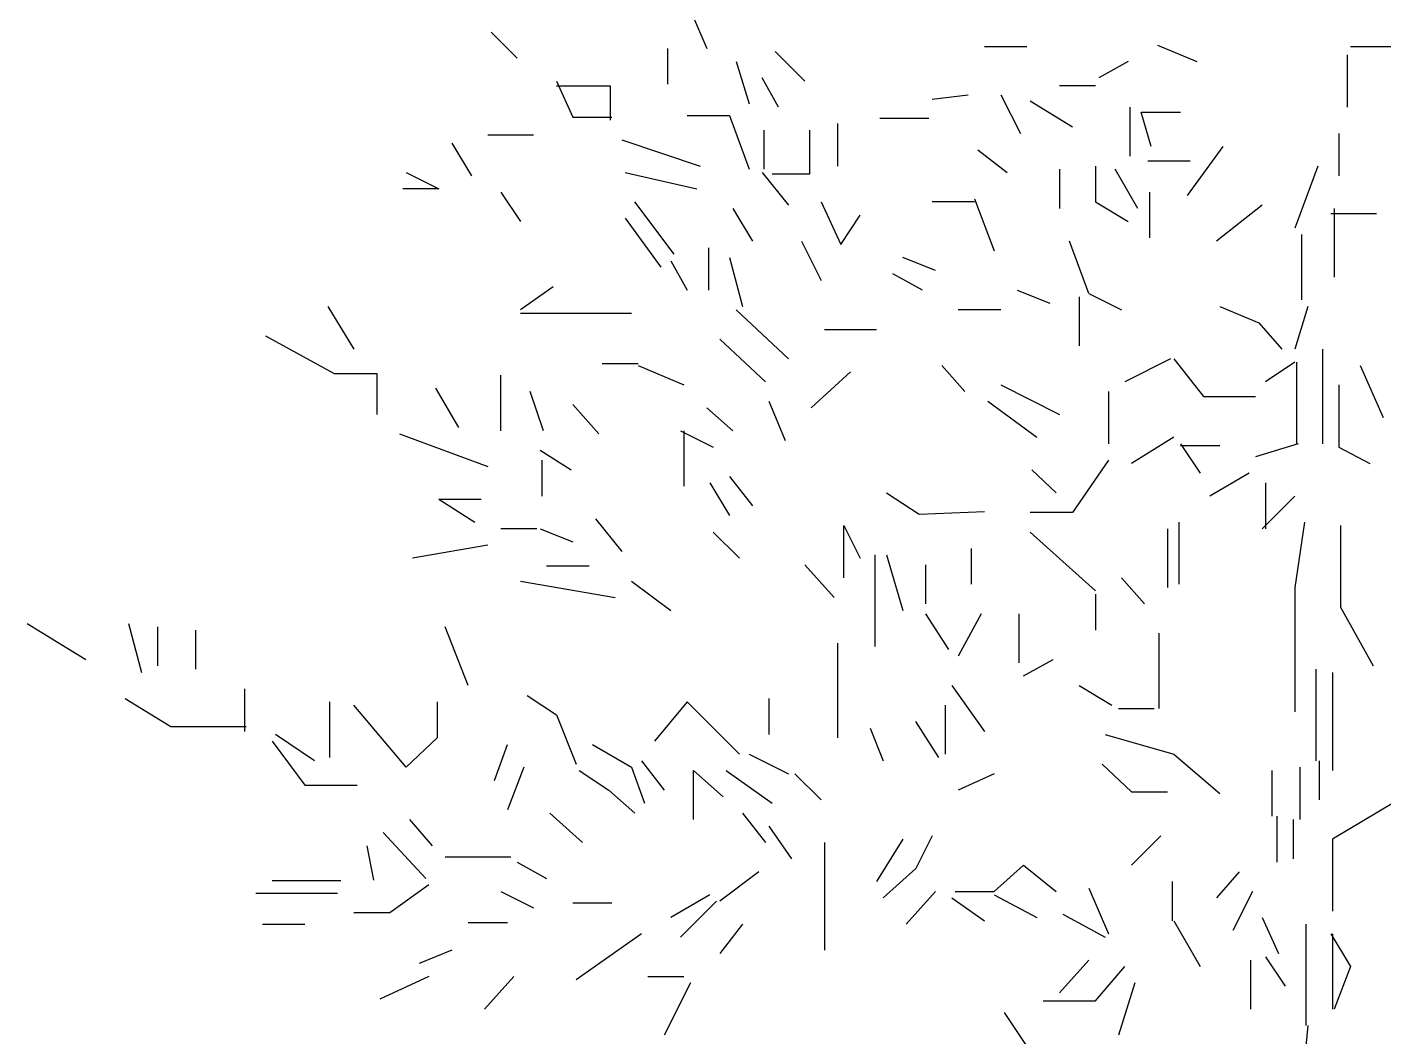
# Model space of a CAD drawing. Header units: millimetres. Extents: x 79741 to 173011, y 86123 to 135501.
# Drawn here: x 130259 to 132252, y 99213 to 100696 of the extents above; entities that cross this region are included whole.
import ezdxf

# ---------------------------------------------------------------- set-up
doc = ezdxf.new("R2010")
doc.units = ezdxf.units.MM

# ---------------------------------------------------------------- blocks, each defined once
blk = doc.blocks.new('A$C3941283F')
at = {"linetype": 'Continuous'}
for p, q in [((1920, 6390), (1936, 6352)), ((1920, 6390), (1936, 6352)), ((1672, 6372), (1704, 6340)), ((1888, 6352), (1888, 6308)), ((1888, 6352), (1888, 6308)), ((1888, 6352), (1888, 6308)), ((1888, 6352), (1888, 6308)), ((1888, 6352), (1888, 6308)), ((1888, 6352), (1888, 6308)), ((1888, 6352), (1888, 6308)), ((1888, 6352), (1888, 6308)), ((1888, 6352), (1888, 6308)), ((1888, 6352), (1888, 6308)), ((1888, 6352), (1888, 6308)), ((1888, 6352), (1888, 6308)), ((1888, 6352), (1888, 6308)), ((1888, 6352), (1888, 6308)), ((1888, 6352), (1888, 6308)), ((2020, 6348), (2056, 6312)), ((2020, 6348), (2056, 6312)), ((2020, 6348), (2056, 6312)), ((2020, 6348), (2056, 6312)), ((2020, 6348), (2056, 6312)), ((2020, 6348), (2056, 6312)), ((2020, 6348), (2056, 6312)), ((2020, 6348), (2056, 6312)), ((2020, 6348), (2056, 6312)), ((2328, 6354), (2276, 6354)), ((2328, 6354), (2276, 6354)), ((2328, 6354), (2276, 6354)), ((2328, 6354), (2276, 6354)), ((2328, 6354), (2276, 6354)), ((2328, 6354), (2276, 6354)), ((2328, 6354), (2276, 6354)), ((2488, 6356), (2536, 6336)), ((2488, 6356), (2536, 6336)), ((2488, 6356), (2536, 6336)), ((2776, 6354), (2724, 6354)), ((1972, 6336), (1988, 6284)), ((1972, 6336), (1988, 6284)), ((1972, 6336), (1988, 6284)), ((2452, 6336), (2416, 6316)), ((2452, 6336), (2416, 6316)), ((2452, 6336), (2416, 6316)), ((2452, 6336), (2416, 6316)), ((2452, 6336), (2416, 6316)), ((2452, 6336), (2416, 6316)), ((2452, 6336), (2416, 6316)), ((2720, 6344), (2720, 6280)), ((2720, 6344), (2720, 6280)), ((2720, 6344), (2720, 6280)), ((2720, 6344), (2720, 6280)), ((2720, 6344), (2720, 6280)), ((1752, 6312), (1772, 6268)), ((1752, 6312), (1772, 6268)), ((1752, 6312), (1772, 6268)), ((1752, 6312), (1772, 6268)), ((1752, 6312), (1772, 6268)), ((1752, 6312), (1772, 6268)), ((1752, 6312), (1772, 6268)), ((1752, 6312), (1772, 6268)), ((1752, 6312), (1772, 6268)), ((1752, 6312), (1772, 6268)), ((1752, 6312), (1772, 6268)), ((1752, 6312), (1772, 6268)), ((1752, 6312), (1772, 6268)), ((2024, 6280), (2004, 6316)), ((2024, 6280), (2004, 6316)), ((2024, 6280), (2004, 6316)), ((2024, 6280), (2004, 6316)), ((1752, 6306), (1818, 6306)), ((1752, 6306), (1818, 6306)), ((1752, 6306), (1818, 6306)), ((1752, 6306), (1818, 6306)), ((1752, 6306), (1818, 6306)), ((1752, 6306), (1818, 6306)), ((1752, 6306), (1818, 6306)), ((1752, 6306), (1818, 6306)), ((1752, 6306), (1818, 6306)), ((1752, 6306), (1818, 6306)), ((1752, 6306), (1818, 6306)), ((1752, 6306), (1818, 6306)), ((1818, 6306), (1818, 6264)), ((1818, 6306), (1818, 6264)), ((1818, 6306), (1818, 6264)), ((1818, 6306), (1818, 6264)), ((1818, 6306), (1818, 6264)), ((1818, 6306), (1818, 6264)), ((1818, 6306), (1818, 6264)), ((1818, 6306), (1818, 6264)), ((1818, 6306), (1818, 6264)), ((1818, 6306), (1818, 6264)), ((1818, 6306), (1818, 6264)), ((1818, 6306), (1818, 6264)), ((2412, 6306), (2368, 6306)), ((2412, 6306), (2368, 6306)), ((2412, 6306), (2368, 6306)), ((2412, 6306), (2368, 6306)), ((2412, 6306), (2368, 6306)), ((2412, 6306), (2368, 6306)), ((2412, 6306), (2368, 6306)), ((2412, 6306), (2368, 6306)), ((2412, 6306), (2368, 6306)), ((2412, 6306), (2368, 6306)), ((2412, 6306), (2368, 6306)), ((2412, 6306), (2368, 6306)), ((2412, 6306), (2368, 6306)), ((2412, 6306), (2368, 6306)), ((2412, 6306), (2368, 6306)), ((2212, 6290), (2256, 6295)), ((2296, 6295), (2320, 6248)), ((2332, 6288), (2384, 6256)), ((2332, 6288), (2384, 6256)), ((2332, 6288), (2384, 6256)), ((2454, 6280), (2454, 6220)), ((2454, 6280), (2454, 6220)), ((2454, 6280), (2454, 6220)), ((2454, 6280), (2454, 6220)), ((2454, 6280), (2454, 6220)), ((2454, 6280), (2454, 6220)), ((1772, 6268), (1820, 6268)), ((1772, 6268), (1820, 6268)), ((1772, 6268), (1820, 6268)), ((1772, 6268), (1820, 6268)), ((1772, 6268), (1820, 6268)), ((1772, 6268), (1820, 6268)), ((1772, 6268), (1820, 6268)), ((1772, 6268), (1820, 6268)), ((1772, 6268), (1820, 6268)), ((1772, 6268), (1820, 6268)), ((1772, 6268), (1820, 6268)), ((1772, 6268), (1820, 6268)), ((1772, 6268), (1820, 6268)), ((1912, 6270), (1964, 6270)), ((1912, 6270), (1964, 6270)), ((1912, 6270), (1964, 6270)), ((1912, 6270), (1964, 6270)), ((1912, 6270), (1964, 6270)), ((1912, 6270), (1964, 6270)), ((1912, 6270), (1964, 6270)), ((1912, 6270), (1964, 6270)), ((1912, 6270), (1964, 6270)), ((1964, 6270), (1988, 6204)), ((1964, 6270), (1988, 6204)), ((1964, 6270), (1988, 6204)), ((1964, 6270), (1988, 6204)), ((1964, 6270), (1988, 6204)), ((1964, 6270), (1988, 6204)), ((1964, 6270), (1988, 6204)), ((1964, 6270), (1988, 6204)), ((1964, 6270), (1988, 6204)), ((2208, 6266), (2148, 6266)), ((2208, 6266), (2148, 6266)), ((2208, 6266), (2148, 6266)), ((2208, 6266), (2148, 6266)), ((2208, 6266), (2148, 6266)), ((2208, 6266), (2148, 6266)), ((2480, 6232), (2468, 6274)), ((2468, 6274), (2516, 6274)), ((1668, 6246), (1724, 6246)), ((1668, 6246), (1724, 6246)), ((1668, 6246), (1724, 6246)), ((2006, 6252), (2006, 6204)), ((2006, 6252), (2006, 6204)), ((2006, 6252), (2006, 6204)), ((2006, 6252), (2006, 6204)), ((2006, 6252), (2006, 6204)), ((2006, 6252), (2006, 6204)), ((2006, 6252), (2006, 6204)), ((2006, 6252), (2006, 6204)), ((2006, 6252), (2006, 6204)), ((2006, 6252), (2006, 6204)), ((2006, 6252), (2006, 6204)), ((2006, 6252), (2006, 6204)), ((2006, 6252), (2006, 6204)), ((2006, 6252), (2006, 6204)), ((2006, 6252), (2006, 6204)), ((2062, 6252), (2062, 6198)), ((2062, 6252), (2062, 6198)), ((2096, 6260), (2096, 6208)), ((2710, 6248), (2710, 6196)), ((1624, 6236), (1648, 6196)), ((1624, 6236), (1648, 6196)), ((1624, 6236), (1648, 6196)), ((1832, 6240), (1928, 6208)), ((1832, 6240), (1928, 6208)), ((1832, 6240), (1928, 6208)), ((1832, 6240), (1928, 6208)), ((1832, 6240), (1928, 6208)), ((1832, 6240), (1928, 6208)), ((2568, 6232), (2524, 6172)), ((2568, 6232), (2524, 6172)), ((2568, 6232), (2524, 6172)), ((2568, 6232), (2524, 6172)), ((2568, 6232), (2524, 6172)), ((2568, 6232), (2524, 6172)), ((2568, 6232), (2524, 6172)), ((2568, 6232), (2524, 6172)), ((2568, 6232), (2524, 6172)), ((2568, 6232), (2524, 6172)), ((2568, 6232), (2524, 6172)), ((2268, 6228), (2304, 6200)), ((2268, 6228), (2304, 6200)), ((2268, 6228), (2304, 6200)), ((2268, 6228), (2304, 6200)), ((2268, 6228), (2304, 6200)), ((2268, 6228), (2304, 6200)), ((2268, 6228), (2304, 6200)), ((2268, 6228), (2304, 6200)), ((2528, 6214), (2476, 6214)), ((2528, 6214), (2476, 6214)), ((2528, 6214), (2476, 6214)), ((2528, 6214), (2476, 6214)), ((2528, 6214), (2476, 6214)), ((2528, 6214), (2476, 6214)), ((2528, 6214), (2476, 6214)), ((2528, 6214), (2476, 6214)), ((2528, 6214), (2476, 6214)), ((2528, 6214), (2476, 6214)), ((2528, 6214), (2476, 6214)), ((1568, 6200), (1608, 6180)), ((1568, 6200), (1608, 6180)), ((1568, 6200), (1608, 6180)), ((1568, 6200), (1608, 6180)), ((1568, 6200), (1608, 6180)), ((1568, 6200), (1608, 6180)), ((1568, 6200), (1608, 6180)), ((1568, 6200), (1608, 6180)), ((1568, 6200), (1608, 6180)), ((1568, 6200), (1608, 6180)), ((1568, 6200), (1608, 6180)), ((1568, 6200), (1608, 6180)), ((1568, 6200), (1608, 6180)), ((1836, 6200), (1924, 6180)), ((1836, 6200), (1924, 6180)), ((2004, 6200), (2036, 6160)), ((2062, 6198), (2016, 6198)), ((2062, 6198), (2016, 6198)), ((2368, 6204), (2368, 6156)), ((2368, 6204), (2368, 6156)), ((2368, 6204), (2368, 6156)), ((2368, 6204), (2368, 6156)), ((2368, 6204), (2368, 6156)), ((2368, 6204), (2368, 6156)), ((2368, 6204), (2368, 6156)), ((2412, 6208), (2412, 6164)), ((2464, 6156), (2436, 6204)), ((2684, 6208), (2656, 6132)), ((1608, 6180), (1564, 6180)), ((1608, 6180), (1564, 6180)), ((1608, 6180), (1564, 6180)), ((1608, 6180), (1564, 6180)), ((1608, 6180), (1564, 6180)), ((1608, 6180), (1564, 6180)), ((1608, 6180), (1564, 6180)), ((1608, 6180), (1564, 6180)), ((1608, 6180), (1564, 6180)), ((1608, 6180), (1564, 6180)), ((1608, 6180), (1564, 6180)), ((1608, 6180), (1564, 6180)), ((1608, 6180), (1564, 6180)), ((1684, 6176), (1708, 6140)), ((1684, 6176), (1708, 6140)), ((1684, 6176), (1708, 6140)), ((1684, 6176), (1708, 6140)), ((1896, 6100), (1848, 6164)), ((1896, 6100), (1848, 6164)), ((1896, 6100), (1848, 6164)), ((1896, 6100), (1848, 6164)), ((1896, 6100), (1848, 6164)), ((1896, 6100), (1848, 6164)), ((1896, 6100), (1848, 6164)), ((1896, 6100), (1848, 6164)), ((1896, 6100), (1848, 6164)), ((1896, 6100), (1848, 6164)), ((1896, 6100), (1848, 6164)), ((1896, 6100), (1848, 6164)), ((1896, 6100), (1848, 6164)), ((1896, 6100), (1848, 6164)), ((1896, 6100), (1848, 6164)), ((1896, 6100), (1848, 6164)), ((2076, 6164), (2100, 6112)), ((2076, 6164), (2100, 6112)), ((2076, 6164), (2100, 6112)), ((2076, 6164), (2100, 6112)), ((2076, 6164), (2100, 6112)), ((2076, 6164), (2100, 6112)), ((2076, 6164), (2100, 6112)), ((2076, 6164), (2100, 6112)), ((2076, 6164), (2100, 6112)), ((2076, 6164), (2100, 6112)), ((2076, 6164), (2100, 6112)), ((2076, 6164), (2100, 6112)), ((2076, 6164), (2100, 6112)), ((2076, 6164), (2100, 6112)), ((2076, 6164), (2100, 6112)), ((2076, 6164), (2100, 6112)), ((2076, 6164), (2100, 6112)), ((2264, 6164), (2212, 6164)), ((2264, 6164), (2212, 6164)), ((2264, 6164), (2212, 6164)), ((2264, 6164), (2212, 6164)), ((2264, 6164), (2212, 6164)), ((2264, 6168), (2288, 6104)), ((2264, 6168), (2288, 6104)), ((2264, 6168), (2288, 6104)), ((2264, 6168), (2288, 6104)), ((2264, 6168), (2288, 6104)), ((2412, 6164), (2452, 6140)), ((2478, 6176), (2478, 6120)), ((2478, 6176), (2478, 6120)), ((2478, 6176), (2478, 6120)), ((2478, 6176), (2478, 6120)), ((2478, 6176), (2478, 6120)), ((2478, 6176), (2478, 6120)), ((2478, 6176), (2478, 6120)), ((2478, 6176), (2478, 6120)), ((2478, 6176), (2478, 6120)), ((2478, 6176), (2478, 6120)), ((2478, 6176), (2478, 6120)), ((1968, 6156), (1992, 6116)), ((1968, 6156), (1992, 6116)), ((1968, 6156), (1992, 6116)), ((1968, 6156), (1992, 6116)), ((1968, 6156), (1992, 6116)), ((2100, 6112), (2124, 6148)), ((2100, 6112), (2124, 6148)), ((2100, 6112), (2124, 6148)), ((2100, 6112), (2124, 6148)), ((2100, 6112), (2124, 6148)), ((2100, 6112), (2124, 6148)), ((2100, 6112), (2124, 6148)), ((2100, 6112), (2124, 6148)), ((2100, 6112), (2124, 6148)), ((2100, 6112), (2124, 6148)), ((2100, 6112), (2124, 6148)), ((2100, 6112), (2124, 6148)), ((2100, 6112), (2124, 6148)), ((2100, 6112), (2124, 6148)), ((2100, 6112), (2124, 6148)), ((2100, 6112), (2124, 6148)), ((2100, 6112), (2124, 6148)), ((2616, 6160), (2560, 6116)), ((2616, 6160), (2560, 6116)), ((2700, 6150), (2756, 6150)), ((2700, 6150), (2756, 6150)), ((2700, 6150), (2756, 6150)), ((2700, 6150), (2756, 6150)), ((2700, 6150), (2756, 6150)), ((2700, 6150), (2756, 6150)), ((2700, 6150), (2756, 6150)), ((2700, 6150), (2756, 6150)), ((2700, 6150), (2756, 6150)), ((2700, 6150), (2756, 6150)), ((2700, 6150), (2756, 6150)), ((2704, 6156), (2704, 6072)), ((1836, 6144), (1880, 6084)), ((1836, 6144), (1880, 6084)), ((1836, 6144), (1880, 6084)), ((1836, 6144), (1880, 6084)), ((1836, 6144), (1880, 6084)), ((1836, 6144), (1880, 6084)), ((1836, 6144), (1880, 6084)), ((1836, 6144), (1880, 6084)), ((1836, 6144), (1880, 6084)), ((1836, 6144), (1880, 6084)), ((1836, 6144), (1880, 6084)), ((1836, 6144), (1880, 6084)), ((1836, 6144), (1880, 6084)), ((1836, 6144), (1880, 6084)), ((1836, 6144), (1880, 6084)), ((1836, 6144), (1880, 6084)), ((2052, 6116), (2076, 6068)), ((2052, 6116), (2076, 6068)), ((2052, 6116), (2076, 6068)), ((2404, 6052), (2380, 6116)), ((2404, 6052), (2380, 6116)), ((2404, 6052), (2380, 6116)), ((2404, 6052), (2380, 6116)), ((2404, 6052), (2380, 6116)), ((2404, 6052), (2380, 6116)), ((2404, 6052), (2380, 6116)), ((2404, 6052), (2380, 6116)), ((2404, 6052), (2380, 6116)), ((2404, 6052), (2380, 6116)), ((2404, 6052), (2380, 6116)), ((2404, 6052), (2380, 6116)), ((2404, 6052), (2380, 6116)), ((2404, 6052), (2380, 6116)), ((2404, 6052), (2380, 6116)), ((2404, 6052), (2380, 6116)), ((2404, 6052), (2380, 6116)), ((2404, 6052), (2380, 6116)), ((2404, 6052), (2380, 6116)), ((2404, 6052), (2380, 6116)), ((2404, 6052), (2380, 6116)), ((2404, 6052), (2380, 6116)), ((2404, 6052), (2380, 6116)), ((2404, 6052), (2380, 6116)), ((2404, 6052), (2380, 6116)), ((2664, 6124), (2664, 6044)), ((2664, 6124), (2664, 6044)), ((2664, 6124), (2664, 6044)), ((2664, 6124), (2664, 6044)), ((2664, 6124), (2664, 6044)), ((2664, 6124), (2664, 6044)), ((2664, 6124), (2664, 6044)), ((1938, 6108), (1938, 6056)), ((1938, 6108), (1938, 6056)), ((1938, 6108), (1938, 6056)), ((1938, 6108), (1938, 6056)), ((1938, 6108), (1938, 6056)), ((1938, 6108), (1938, 6056)), ((1938, 6108), (1938, 6056)), ((1964, 6096), (1980, 6036)), ((1964, 6096), (1980, 6036)), ((1964, 6096), (1980, 6036)), ((1964, 6096), (1980, 6036)), ((1964, 6096), (1980, 6036)), ((2216, 6080), (2176, 6096)), ((2216, 6080), (2176, 6096)), ((1892, 6092), (1912, 6056)), ((1892, 6092), (1912, 6056)), ((1892, 6092), (1912, 6056)), ((1892, 6092), (1912, 6056)), ((2200, 6056), (2164, 6076)), ((2200, 6056), (2164, 6076)), ((2200, 6056), (2164, 6076)), ((1748, 6060), (1708, 6032)), ((1748, 6060), (1708, 6032)), ((1748, 6060), (1708, 6032)), ((1748, 6060), (1708, 6032)), ((1748, 6060), (1708, 6032)), ((2316, 6056), (2356, 6040)), ((2392, 6048), (2392, 5988)), ((2404, 6052), (2444, 6032)), ((2404, 6052), (2444, 6032)), ((1472, 6036), (1504, 5984)), ((1472, 6036), (1504, 5984)), ((1472, 6036), (1504, 5984)), ((1472, 6036), (1504, 5984)), ((1472, 6036), (1504, 5984)), ((1472, 6036), (1504, 5984)), ((1472, 6036), (1504, 5984)), ((1972, 6032), (2036, 5972)), ((1972, 6032), (2036, 5972)), ((1972, 6032), (2036, 5972)), ((1972, 6032), (2036, 5972)), ((1972, 6032), (2036, 5972)), ((1972, 6032), (2036, 5972)), ((1972, 6032), (2036, 5972)), ((2296, 6032), (2244, 6032)), ((2296, 6032), (2244, 6032)), ((2296, 6032), (2244, 6032)), ((2296, 6032), (2244, 6032)), ((2564, 6036), (2612, 6016)), ((2564, 6036), (2612, 6016)), ((2672, 6036), (2656, 5984)), ((2672, 6036), (2656, 5984)), ((2672, 6036), (2656, 5984)), ((2672, 6036), (2656, 5984)), ((2672, 6036), (2656, 5984)), ((2672, 6036), (2656, 5984)), ((2672, 6036), (2656, 5984)), ((2672, 6036), (2656, 5984)), ((1708, 6028), (1844, 6028)), ((1708, 6028), (1844, 6028)), ((1708, 6028), (1844, 6028)), ((2612, 6016), (2640, 5984)), ((2612, 6016), (2640, 5984)), ((1396, 6000), (1480, 5954)), ((1396, 6000), (1480, 5954)), ((1396, 6000), (1480, 5954)), ((1396, 6000), (1480, 5954)), ((1396, 6000), (1480, 5954)), ((1396, 6000), (1480, 5954)), ((1396, 6000), (1480, 5954)), ((1396, 6000), (1480, 5954)), ((2080, 6008), (2144, 6008)), ((2080, 6008), (2144, 6008)), ((2080, 6008), (2144, 6008)), ((1952, 5996), (2008, 5944)), ((2690, 5984), (2690, 5868)), ((2690, 5984), (2690, 5868)), ((2690, 5984), (2690, 5868)), ((2690, 5984), (2690, 5868)), ((2690, 5984), (2690, 5868)), ((2690, 5984), (2690, 5868)), ((1852, 5966), (1808, 5966)), ((1852, 5966), (1808, 5966)), ((1852, 5964), (1908, 5940)), ((1852, 5964), (1908, 5940)), ((2224, 5964), (2252, 5932)), ((2224, 5964), (2252, 5932)), ((2224, 5964), (2252, 5932)), ((2224, 5964), (2252, 5932)), ((2504, 5972), (2448, 5944)), ((2504, 5972), (2448, 5944)), ((2504, 5972), (2448, 5944)), ((2504, 5972), (2448, 5944)), ((2508, 5972), (2544, 5926)), ((2508, 5972), (2544, 5926)), ((2656, 5968), (2620, 5944)), ((2656, 5968), (2620, 5944)), ((2656, 5968), (2620, 5944)), ((2656, 5968), (2620, 5944)), ((2656, 5968), (2620, 5944)), ((2656, 5968), (2620, 5944)), ((2656, 5968), (2620, 5944)), ((2656, 5968), (2620, 5944)), ((2656, 5968), (2620, 5944)), ((2656, 5968), (2620, 5944)), ((2656, 5968), (2620, 5944)), ((2656, 5968), (2620, 5944)), ((2658, 5968), (2658, 5868)), ((2658, 5968), (2658, 5868)), ((2658, 5968), (2658, 5868)), ((2658, 5968), (2658, 5868)), ((2658, 5968), (2658, 5868)), ((2658, 5968), (2658, 5868)), ((2658, 5968), (2658, 5868)), ((2658, 5968), (2658, 5868)), ((2736, 5964), (2764, 5900)), ((2736, 5964), (2764, 5900)), ((1480, 5954), (1532, 5954)), ((1480, 5954), (1532, 5954)), ((1480, 5954), (1532, 5954)), ((1480, 5954), (1532, 5954)), ((1480, 5954), (1532, 5954)), ((1480, 5954), (1532, 5954)), ((1480, 5954), (1532, 5954)), ((1480, 5954), (1532, 5954)), ((1532, 5954), (1532, 5904)), ((1532, 5954), (1532, 5904)), ((1532, 5954), (1532, 5904)), ((1532, 5954), (1532, 5904)), ((1532, 5954), (1532, 5904)), ((1532, 5954), (1532, 5904)), ((1532, 5954), (1532, 5904)), ((1532, 5954), (1532, 5904)), ((1684, 5884), (1684, 5952)), ((1684, 5884), (1684, 5952)), ((1684, 5884), (1684, 5952)), ((1684, 5884), (1684, 5952)), ((1684, 5884), (1684, 5952)), ((2112, 5956), (2064, 5912)), ((2112, 5956), (2064, 5912)), ((2112, 5956), (2064, 5912)), ((1604, 5936), (1632, 5888)), ((1604, 5936), (1632, 5888)), ((1604, 5936), (1632, 5888)), ((1604, 5936), (1632, 5888)), ((1736, 5884), (1720, 5932)), ((1736, 5884), (1720, 5932)), ((1736, 5884), (1720, 5932)), ((1736, 5884), (1720, 5932)), ((2296, 5940), (2368, 5904)), ((2296, 5940), (2368, 5904)), ((2428, 5932), (2428, 5868)), ((2428, 5932), (2428, 5868)), ((2428, 5932), (2428, 5868)), ((2428, 5932), (2428, 5868)), ((2710, 5940), (2710, 5864)), ((2710, 5940), (2710, 5864)), ((2710, 5940), (2710, 5864)), ((1772, 5916), (1804, 5880)), ((1772, 5916), (1804, 5880)), ((1772, 5916), (1804, 5880)), ((1772, 5916), (1804, 5880)), ((1772, 5916), (1804, 5880)), ((1772, 5916), (1804, 5880)), ((1772, 5916), (1804, 5880)), ((1772, 5916), (1804, 5880)), ((1772, 5916), (1804, 5880)), ((1772, 5916), (1804, 5880)), ((1772, 5916), (1804, 5880)), ((1772, 5916), (1804, 5880)), ((1772, 5916), (1804, 5880)), ((1772, 5916), (1804, 5880)), ((1772, 5916), (1804, 5880)), ((1772, 5916), (1804, 5880)), ((2012, 5920), (2032, 5872)), ((2012, 5920), (2032, 5872)), ((2280, 5920), (2340, 5876)), ((2544, 5926), (2608, 5926)), ((2544, 5926), (2608, 5926)), ((1968, 5884), (1936, 5912)), ((1968, 5884), (1936, 5912)), ((1968, 5884), (1936, 5912)), ((1968, 5884), (1936, 5912)), ((1968, 5884), (1936, 5912)), ((1968, 5884), (1936, 5912)), ((1968, 5884), (1936, 5912)), ((1968, 5884), (1936, 5912)), ((1968, 5884), (1936, 5912)), ((1968, 5884), (1936, 5912)), ((1560, 5880), (1668, 5840)), ((1560, 5880), (1668, 5840)), ((1560, 5880), (1668, 5840)), ((1560, 5880), (1668, 5840)), ((1904, 5884), (1944, 5864)), ((1904, 5884), (1944, 5864)), ((1904, 5884), (1944, 5864)), ((1904, 5884), (1944, 5864)), ((1904, 5884), (1944, 5864)), ((1904, 5884), (1944, 5864)), ((1904, 5884), (1944, 5864)), ((1904, 5884), (1944, 5864)), ((1908, 5884), (1908, 5816)), ((2508, 5876), (2456, 5844)), ((2508, 5876), (2456, 5844)), ((2508, 5876), (2456, 5844)), ((2508, 5876), (2456, 5844)), ((2508, 5876), (2456, 5844)), ((2516, 5868), (2540, 5832)), ((2516, 5868), (2540, 5832)), ((2516, 5868), (2540, 5832)), ((2516, 5868), (2540, 5832)), ((2516, 5868), (2540, 5832)), ((2516, 5868), (2540, 5832)), ((2516, 5868), (2540, 5832)), ((2516, 5868), (2540, 5832)), ((2516, 5868), (2540, 5832)), ((2516, 5868), (2540, 5832)), ((2516, 5868), (2540, 5832)), ((2516, 5868), (2540, 5832)), ((2516, 5868), (2540, 5832)), ((2516, 5868), (2540, 5832)), ((2516, 5868), (2540, 5832)), ((2516, 5868), (2540, 5832)), ((2516, 5868), (2540, 5832)), ((2516, 5868), (2540, 5832)), ((2516, 5868), (2540, 5832)), ((2516, 5868), (2540, 5832)), ((2516, 5868), (2540, 5832)), ((2516, 5868), (2540, 5832)), ((2516, 5866), (2564, 5866)), ((2516, 5866), (2564, 5866)), ((2516, 5866), (2564, 5866)), ((2516, 5866), (2564, 5866)), ((2516, 5866), (2564, 5866)), ((2516, 5866), (2564, 5866)), ((2516, 5866), (2564, 5866)), ((2660, 5868), (2608, 5852)), ((2660, 5868), (2608, 5852)), ((2710, 5864), (2748, 5844)), ((2710, 5864), (2748, 5844)), ((2710, 5864), (2748, 5844)), ((1732, 5860), (1770, 5836)), ((1732, 5860), (1770, 5836)), ((1732, 5860), (1770, 5836)), ((1732, 5860), (1770, 5836)), ((1732, 5860), (1770, 5836)), ((1732, 5860), (1770, 5836)), ((1732, 5860), (1770, 5836)), ((1732, 5860), (1770, 5836)), ((1732, 5860), (1770, 5836)), ((1732, 5860), (1770, 5836)), ((1734, 5848), (1734, 5804)), ((1734, 5848), (1734, 5804)), ((2428, 5848), (2384, 5784)), ((2428, 5848), (2384, 5784)), ((2428, 5848), (2384, 5784)), ((2428, 5848), (2384, 5784)), ((2428, 5848), (2384, 5784)), ((2334, 5836), (2364, 5808)), ((2334, 5836), (2364, 5808)), ((2600, 5832), (2552, 5804)), ((2600, 5832), (2552, 5804)), ((2600, 5832), (2552, 5804)), ((1940, 5820), (1964, 5780)), ((1940, 5820), (1964, 5780)), ((1964, 5828), (1992, 5792)), ((1964, 5828), (1992, 5792)), ((1964, 5828), (1992, 5792)), ((1964, 5828), (1992, 5792)), ((1964, 5828), (1992, 5792)), ((1964, 5828), (1992, 5792)), ((2620, 5820), (2620, 5764)), ((2620, 5820), (2620, 5764)), ((2620, 5820), (2620, 5764)), ((2620, 5820), (2620, 5764)), ((2620, 5820), (2620, 5764)), ((2620, 5820), (2620, 5764)), ((2620, 5820), (2620, 5764)), ((2620, 5820), (2620, 5764)), ((1608, 5800), (1660, 5800)), ((1608, 5800), (1660, 5800)), ((1608, 5800), (1660, 5800)), ((1608, 5800), (1660, 5800)), ((1608, 5800), (1660, 5800)), ((1608, 5800), (1660, 5800)), ((1608, 5800), (1660, 5800)), ((1608, 5800), (1660, 5800)), ((1608, 5800), (1660, 5800)), ((1608, 5800), (1660, 5800)), ((1608, 5800), (1660, 5800)), ((1608, 5800), (1660, 5800)), ((1608, 5800), (1652, 5772)), ((1608, 5800), (1652, 5772)), ((2156, 5808), (2196, 5782)), ((2156, 5808), (2196, 5782)), ((2156, 5808), (2196, 5782)), ((2156, 5808), (2196, 5782)), ((2156, 5808), (2196, 5782)), ((2156, 5808), (2196, 5782)), ((2156, 5808), (2196, 5782)), ((2156, 5808), (2196, 5782)), ((2156, 5808), (2196, 5782)), ((2156, 5808), (2196, 5782)), ((2616, 5764), (2656, 5804)), ((2616, 5764), (2656, 5804)), ((2616, 5764), (2656, 5804)), ((2616, 5764), (2656, 5804)), ((2616, 5764), (2656, 5804)), ((2616, 5764), (2656, 5804)), ((2616, 5764), (2656, 5804)), ((2616, 5764), (2656, 5804)), ((2616, 5764), (2656, 5804)), ((2616, 5764), (2656, 5804)), ((2616, 5764), (2656, 5804)), ((2616, 5764), (2656, 5804)), ((2616, 5764), (2656, 5804)), ((2616, 5764), (2656, 5804)), ((2616, 5764), (2656, 5804)), ((2616, 5764), (2656, 5804)), ((2616, 5764), (2656, 5804)), ((2616, 5764), (2656, 5804)), ((2196, 5782), (2276, 5785)), ((2196, 5782), (2276, 5785)), ((2196, 5782), (2276, 5785)), ((2196, 5782), (2276, 5785)), ((2196, 5782), (2276, 5785)), ((2196, 5782), (2276, 5785)), ((2196, 5782), (2276, 5785)), ((2196, 5782), (2276, 5785)), ((2196, 5782), (2276, 5785)), ((2196, 5782), (2276, 5785)), ((2384, 5784), (2332, 5784)), ((2384, 5784), (2332, 5784)), ((2384, 5784), (2332, 5784)), ((2384, 5784), (2332, 5784)), ((2384, 5784), (2332, 5784)), ((1728, 5764), (1684, 5764)), ((1732, 5764), (1772, 5748)), ((1732, 5764), (1772, 5748)), ((1732, 5764), (1772, 5748)), ((1732, 5764), (1772, 5748)), ((1732, 5764), (1772, 5748)), ((1732, 5764), (1772, 5748)), ((1800, 5776), (1832, 5736)), ((2104, 5704), (2104, 5768)), ((2104, 5768), (2124, 5728)), ((2104, 5704), (2104, 5768)), ((2104, 5704), (2104, 5768)), ((2104, 5704), (2104, 5768)), ((2104, 5704), (2104, 5768)), ((2104, 5704), (2104, 5768)), ((2104, 5704), (2104, 5768)), ((2104, 5704), (2104, 5768)), ((2104, 5704), (2104, 5768)), ((2104, 5704), (2104, 5768)), ((2104, 5704), (2104, 5768)), ((2104, 5704), (2104, 5768)), ((2104, 5704), (2104, 5768)), ((2104, 5704), (2104, 5768)), ((2500, 5764), (2500, 5692)), ((2500, 5764), (2500, 5692)), ((2500, 5764), (2500, 5692)), ((2500, 5764), (2500, 5692)), ((2500, 5764), (2500, 5692)), ((2500, 5764), (2500, 5692)), ((2514, 5772), (2514, 5696)), ((2514, 5772), (2514, 5696)), ((2668, 5772), (2656, 5692)), ((2668, 5772), (2656, 5692)), ((2668, 5772), (2656, 5692)), ((2668, 5772), (2656, 5692)), ((2668, 5772), (2656, 5692)), ((2668, 5772), (2656, 5692)), ((2668, 5772), (2656, 5692)), ((2668, 5772), (2656, 5692)), ((2668, 5772), (2656, 5692)), ((2668, 5772), (2656, 5692)), ((2668, 5772), (2656, 5692)), ((2668, 5772), (2656, 5692)), ((2668, 5772), (2656, 5692)), ((2668, 5772), (2656, 5692)), ((2668, 5772), (2656, 5692)), ((2668, 5772), (2656, 5692)), ((2668, 5772), (2656, 5692)), ((2668, 5772), (2656, 5692)), ((2712, 5768), (2712, 5668)), ((1944, 5760), (1976, 5728)), ((1944, 5760), (1976, 5728)), ((1944, 5760), (1976, 5728)), ((1944, 5760), (1976, 5728)), ((1944, 5760), (1976, 5728)), ((1944, 5760), (1976, 5728)), ((1944, 5760), (1976, 5728)), ((1944, 5760), (1976, 5728)), ((1944, 5760), (1976, 5728)), ((1944, 5760), (1976, 5728)), ((2332, 5760), (2412, 5688)), ((2332, 5760), (2412, 5688)), ((2332, 5760), (2412, 5688)), ((2332, 5760), (2412, 5688)), ((2332, 5760), (2412, 5688)), ((1668, 5744), (1576, 5728)), ((2142, 5732), (2142, 5620)), ((2156, 5732), (2176, 5664)), ((2156, 5732), (2176, 5664)), ((2156, 5732), (2176, 5664)), ((2260, 5696), (2260, 5740)), ((2260, 5696), (2260, 5740)), ((1792, 5718), (1740, 5718)), ((1792, 5718), (1740, 5718)), ((1792, 5718), (1740, 5718)), ((1792, 5718), (1740, 5718)), ((1792, 5718), (1740, 5718)), ((1792, 5718), (1740, 5718)), ((2056, 5720), (2092, 5680)), ((2056, 5720), (2092, 5680)), ((2056, 5720), (2092, 5680)), ((2056, 5720), (2092, 5680)), ((2056, 5720), (2092, 5680)), ((2056, 5720), (2092, 5680)), ((2056, 5720), (2092, 5680)), ((2056, 5720), (2092, 5680)), ((2056, 5720), (2092, 5680)), ((2056, 5720), (2092, 5680)), ((2056, 5720), (2092, 5680)), ((2056, 5720), (2092, 5680)), ((2056, 5720), (2092, 5680)), ((2056, 5720), (2092, 5680)), ((2204, 5720), (2204, 5672)), ((2204, 5720), (2204, 5672)), ((2204, 5720), (2204, 5672)), ((2204, 5720), (2204, 5672)), ((1708, 5700), (1824, 5680)), ((1708, 5700), (1824, 5680)), ((1708, 5700), (1824, 5680)), ((1708, 5700), (1824, 5680)), ((1708, 5700), (1824, 5680)), ((1708, 5700), (1824, 5680)), ((1844, 5700), (1892, 5664)), ((1844, 5700), (1892, 5664)), ((1844, 5700), (1892, 5664)), ((1844, 5700), (1892, 5664)), ((1844, 5700), (1892, 5664)), ((1844, 5700), (1892, 5664)), ((2444, 5704), (2472, 5672)), ((2444, 5704), (2472, 5672)), ((2444, 5704), (2472, 5672)), ((2444, 5704), (2472, 5672)), ((2444, 5704), (2472, 5672)), ((2444, 5704), (2472, 5672)), ((2444, 5704), (2472, 5672)), ((2444, 5704), (2472, 5672)), ((2444, 5704), (2472, 5672)), ((2444, 5704), (2472, 5672)), ((2444, 5704), (2472, 5672)), ((2412, 5684), (2412, 5640)), ((2412, 5684), (2412, 5640)), ((2656, 5692), (2656, 5540)), ((2656, 5692), (2656, 5540)), ((2656, 5692), (2656, 5540)), ((2656, 5692), (2656, 5540)), ((2656, 5692), (2656, 5540)), ((2656, 5692), (2656, 5540)), ((2656, 5692), (2656, 5540)), ((2656, 5692), (2656, 5540)), ((2656, 5692), (2656, 5540)), ((2656, 5692), (2656, 5540)), ((2656, 5692), (2656, 5540)), ((2656, 5692), (2656, 5540)), ((2656, 5692), (2656, 5540)), ((2656, 5692), (2656, 5540)), ((2656, 5692), (2656, 5540)), ((2656, 5692), (2656, 5540)), ((2656, 5692), (2656, 5540)), ((2656, 5692), (2656, 5540)), ((2712, 5668), (2752, 5596)), ((1104, 5648), (1176, 5604)), ((1104, 5648), (1176, 5604)), ((1104, 5648), (1176, 5604)), ((1104, 5648), (1176, 5604)), ((1104, 5648), (1176, 5604)), ((1104, 5648), (1176, 5604)), ((1104, 5648), (1176, 5604)), ((1104, 5648), (1176, 5604)), ((1104, 5648), (1176, 5604)), ((1104, 5648), (1176, 5604)), ((1104, 5648), (1176, 5604)), ((1228, 5648), (1244, 5588)), ((1228, 5648), (1244, 5588)), ((1228, 5648), (1244, 5588)), ((1228, 5648), (1244, 5588)), ((1228, 5648), (1244, 5588)), ((2204, 5660), (2232, 5616)), ((2204, 5660), (2232, 5616)), ((2204, 5660), (2232, 5616)), ((2204, 5660), (2232, 5616)), ((2272, 5660), (2244, 5608)), ((2272, 5660), (2244, 5608)), ((2272, 5660), (2244, 5608)), ((2318, 5660), (2318, 5600)), ((2318, 5660), (2318, 5600)), ((1264, 5596), (1264, 5644)), ((1264, 5596), (1264, 5644)), ((1264, 5596), (1264, 5644)), ((1264, 5596), (1264, 5644)), ((1264, 5596), (1264, 5644)), ((1310, 5640), (1310, 5592)), ((1644, 5572), (1616, 5644)), ((1644, 5572), (1616, 5644)), ((1644, 5572), (1616, 5644)), ((1644, 5572), (1616, 5644)), ((1644, 5572), (1616, 5644)), ((2490, 5544), (2490, 5636)), ((2096, 5624), (2096, 5508)), ((2096, 5624), (2096, 5508)), ((2096, 5624), (2096, 5508)), ((2096, 5624), (2096, 5508)), ((2096, 5624), (2096, 5508)), ((2324, 5584), (2360, 5604)), ((2324, 5584), (2360, 5604)), ((2682, 5480), (2682, 5592)), ((2682, 5480), (2682, 5592)), ((2702, 5588), (2702, 5468)), ((2702, 5588), (2702, 5468)), ((1370, 5568), (1370, 5516)), ((1370, 5568), (1370, 5516)), ((1370, 5568), (1370, 5516)), ((1370, 5568), (1370, 5516)), ((1370, 5568), (1370, 5516)), ((1370, 5568), (1370, 5516)), ((1370, 5568), (1370, 5516)), ((1370, 5568), (1370, 5516)), ((1370, 5568), (1370, 5516)), ((1370, 5568), (1370, 5516)), ((1370, 5568), (1370, 5516)), ((1370, 5568), (1370, 5516)), ((1370, 5568), (1370, 5516)), ((1370, 5568), (1370, 5516)), ((1370, 5568), (1370, 5516)), ((1370, 5568), (1370, 5516)), ((1370, 5568), (1370, 5516)), ((1370, 5568), (1370, 5516)), ((1370, 5568), (1370, 5516)), ((1370, 5568), (1370, 5516)), ((1370, 5568), (1370, 5516)), ((2236, 5572), (2276, 5516)), ((2236, 5572), (2276, 5516)), ((2392, 5572), (2432, 5548)), ((2392, 5572), (2432, 5548)), ((2392, 5572), (2432, 5548)), ((2392, 5572), (2432, 5548)), ((2392, 5572), (2432, 5548)), ((2392, 5572), (2432, 5548)), ((2392, 5572), (2432, 5548)), ((1224, 5556), (1280, 5522)), ((1474, 5552), (1474, 5484)), ((1474, 5552), (1474, 5484)), ((1474, 5552), (1474, 5484)), ((1474, 5552), (1474, 5484)), ((1474, 5552), (1474, 5484)), ((1474, 5552), (1474, 5484)), ((1474, 5552), (1474, 5484)), ((1474, 5552), (1474, 5484)), ((1474, 5552), (1474, 5484)), ((1474, 5552), (1474, 5484)), ((1474, 5552), (1474, 5484)), ((1474, 5552), (1474, 5484)), ((1568, 5472), (1504, 5548)), ((1568, 5472), (1504, 5548)), ((1568, 5472), (1504, 5548)), ((1568, 5472), (1504, 5548)), ((1568, 5472), (1504, 5548)), ((1568, 5472), (1504, 5548)), ((1568, 5472), (1504, 5548)), ((1568, 5472), (1504, 5548)), ((1568, 5472), (1504, 5548)), ((1568, 5472), (1504, 5548)), ((1568, 5472), (1504, 5548)), ((1568, 5472), (1504, 5548)), ((1606, 5552), (1606, 5508)), ((1606, 5552), (1606, 5508)), ((1606, 5552), (1606, 5508)), ((1606, 5552), (1606, 5508)), ((1606, 5552), (1606, 5508)), ((1606, 5552), (1606, 5508)), ((1606, 5552), (1606, 5508)), ((1606, 5552), (1606, 5508)), ((1606, 5552), (1606, 5508)), ((1606, 5552), (1606, 5508)), ((1606, 5552), (1606, 5508)), ((1606, 5552), (1606, 5508)), ((1716, 5560), (1752, 5536)), ((1912, 5552), (1872, 5504)), ((1912, 5552), (1872, 5504)), ((1912, 5552), (1872, 5504)), ((1912, 5552), (1872, 5504)), ((1912, 5552), (1872, 5504)), ((1912, 5552), (1872, 5504)), ((1912, 5552), (1872, 5504)), ((1912, 5552), (1872, 5504)), ((1912, 5552), (1872, 5504)), ((1912, 5552), (1872, 5504)), ((1912, 5552), (1872, 5504)), ((1912, 5552), (1976, 5488)), ((1912, 5552), (1976, 5488)), ((1912, 5552), (1976, 5488)), ((1912, 5552), (1976, 5488)), ((2012, 5556), (2012, 5512)), ((2012, 5556), (2012, 5512)), ((2012, 5556), (2012, 5512)), ((2228, 5548), (2228, 5488)), ((2228, 5548), (2228, 5488)), ((2228, 5548), (2228, 5488)), ((2228, 5548), (2228, 5488)), ((2228, 5548), (2228, 5488)), ((2228, 5548), (2228, 5488)), ((2228, 5548), (2228, 5488)), ((1752, 5536), (1776, 5476)), ((2440, 5544), (2484, 5544)), ((2440, 5544), (2484, 5544)), ((2440, 5544), (2484, 5544)), ((2440, 5544), (2484, 5544)), ((2440, 5544), (2484, 5544)), ((1280, 5522), (1372, 5522)), ((2136, 5520), (2152, 5480)), ((2136, 5520), (2152, 5480)), ((2136, 5520), (2152, 5480)), ((2136, 5520), (2152, 5480)), ((2136, 5520), (2152, 5480)), ((2136, 5520), (2152, 5480)), ((2136, 5520), (2152, 5480)), ((2136, 5520), (2152, 5480)), ((2136, 5520), (2152, 5480)), ((2220, 5484), (2192, 5528)), ((2220, 5484), (2192, 5528)), ((2220, 5484), (2192, 5528)), ((2220, 5484), (2192, 5528)), ((2220, 5484), (2192, 5528)), ((2220, 5484), (2192, 5528)), ((2220, 5484), (2192, 5528)), ((1404, 5504), (1444, 5450)), ((1404, 5504), (1444, 5450)), ((1404, 5504), (1444, 5450)), ((1404, 5504), (1444, 5450)), ((1404, 5504), (1444, 5450)), ((1456, 5480), (1408, 5512)), ((1456, 5480), (1408, 5512)), ((1456, 5480), (1408, 5512)), ((1456, 5480), (1408, 5512)), ((1456, 5480), (1408, 5512)), ((1456, 5480), (1408, 5512)), ((1456, 5480), (1408, 5512)), ((1456, 5480), (1408, 5512)), ((1456, 5480), (1408, 5512)), ((1456, 5480), (1408, 5512)), ((1456, 5480), (1408, 5512)), ((1456, 5480), (1408, 5512)), ((1606, 5508), (1568, 5472)), ((1606, 5508), (1568, 5472)), ((1606, 5508), (1568, 5472)), ((1606, 5508), (1568, 5472)), ((1606, 5508), (1568, 5472)), ((1606, 5508), (1568, 5472)), ((1606, 5508), (1568, 5472)), ((1606, 5508), (1568, 5472)), ((1606, 5508), (1568, 5472)), ((1606, 5508), (1568, 5472)), ((1606, 5508), (1568, 5472)), ((1606, 5508), (1568, 5472)), ((1676, 5456), (1692, 5500)), ((1676, 5456), (1692, 5500)), ((1676, 5456), (1692, 5500)), ((1796, 5500), (1844, 5472)), ((1796, 5500), (1844, 5472)), ((1796, 5500), (1844, 5472)), ((1796, 5500), (1844, 5472)), ((1796, 5500), (1844, 5472)), ((1796, 5500), (1844, 5472)), ((1796, 5500), (1844, 5472)), ((1796, 5500), (1844, 5472)), ((1796, 5500), (1844, 5472)), ((2424, 5512), (2508, 5488)), ((2424, 5512), (2508, 5488)), ((1988, 5488), (2036, 5464)), ((2508, 5488), (2564, 5440)), ((2508, 5488), (2564, 5440)), ((1712, 5472), (1692, 5420)), ((1712, 5472), (1692, 5420)), ((1712, 5472), (1692, 5420)), ((1780, 5468), (1816, 5444)), ((1780, 5468), (1816, 5444)), ((1780, 5468), (1816, 5444)), ((1780, 5468), (1816, 5444)), ((1780, 5468), (1816, 5444)), ((1844, 5472), (1860, 5428)), ((1844, 5472), (1860, 5428)), ((1844, 5472), (1860, 5428)), ((1856, 5480), (1884, 5444)), ((1856, 5480), (1884, 5444)), ((1856, 5480), (1884, 5444)), ((1920, 5408), (1920, 5468)), ((1920, 5468), (1956, 5436)), ((1920, 5408), (1920, 5468)), ((1920, 5468), (1956, 5436)), ((1920, 5408), (1920, 5468)), ((1920, 5468), (1956, 5436)), ((1920, 5408), (1920, 5468)), ((1920, 5468), (1956, 5436)), ((1960, 5468), (2016, 5428)), ((1960, 5468), (2016, 5428)), ((1960, 5468), (2016, 5428)), ((1960, 5468), (2016, 5428)), ((1960, 5468), (2016, 5428)), ((2420, 5476), (2456, 5442)), ((2420, 5476), (2456, 5442)), ((2420, 5476), (2456, 5442)), ((2420, 5476), (2456, 5442)), ((2420, 5476), (2456, 5442)), ((2628, 5468), (2628, 5412)), ((2662, 5472), (2662, 5408)), ((2662, 5472), (2662, 5408)), ((2662, 5472), (2662, 5408)), ((2662, 5472), (2662, 5408)), ((2662, 5472), (2662, 5408)), ((2686, 5480), (2686, 5432)), ((2686, 5480), (2686, 5432)), ((2686, 5480), (2686, 5432)), ((1444, 5450), (1508, 5450)), ((1444, 5450), (1508, 5450)), ((1444, 5450), (1508, 5450)), ((1444, 5450), (1508, 5450)), ((1444, 5450), (1508, 5450)), ((2044, 5464), (2076, 5432)), ((2044, 5464), (2076, 5432)), ((2044, 5464), (2076, 5432)), ((2288, 5464), (2244, 5444)), ((2288, 5464), (2244, 5444)), ((1816, 5444), (1848, 5416)), ((1816, 5444), (1848, 5416)), ((1816, 5444), (1848, 5416)), ((1816, 5444), (1848, 5416)), ((1816, 5444), (1848, 5416)), ((2456, 5442), (2500, 5442)), ((2456, 5442), (2500, 5442)), ((2456, 5442), (2500, 5442)), ((2456, 5442), (2500, 5442)), ((2456, 5442), (2500, 5442)), ((2796, 5440), (2702, 5384)), ((2796, 5440), (2702, 5384)), ((1744, 5416), (1784, 5380)), ((1980, 5416), (2008, 5380)), ((1980, 5416), (2008, 5380)), ((1572, 5408), (1600, 5376)), ((1572, 5408), (1600, 5376)), ((1572, 5408), (1600, 5376)), ((2012, 5400), (2040, 5360)), ((2634, 5412), (2634, 5356)), ((2634, 5412), (2634, 5356)), ((2634, 5412), (2634, 5356)), ((2634, 5412), (2634, 5356)), ((2634, 5412), (2634, 5356)), ((2634, 5412), (2634, 5356)), ((2634, 5412), (2634, 5356)), ((2654, 5408), (2654, 5360)), ((2654, 5408), (2654, 5360)), ((2654, 5408), (2654, 5360)), ((2654, 5408), (2654, 5360)), ((1540, 5392), (1592, 5336)), ((1540, 5392), (1592, 5336)), ((1540, 5392), (1592, 5336)), ((1540, 5392), (1592, 5336)), ((1540, 5392), (1592, 5336)), ((1540, 5392), (1592, 5336)), ((2176, 5384), (2144, 5332)), ((2176, 5384), (2144, 5332)), ((2176, 5384), (2144, 5332)), ((2212, 5388), (2192, 5348)), ((2212, 5388), (2192, 5348)), ((2212, 5388), (2192, 5348)), ((2492, 5388), (2456, 5352)), ((2492, 5388), (2456, 5352)), ((2492, 5388), (2456, 5352)), ((2492, 5388), (2456, 5352)), ((2492, 5388), (2456, 5352)), ((2492, 5388), (2456, 5352)), ((2492, 5388), (2456, 5352)), ((2492, 5388), (2456, 5352)), ((2492, 5388), (2456, 5352)), ((2492, 5388), (2456, 5352)), ((2702, 5384), (2702, 5296)), ((2702, 5384), (2702, 5296)), ((1520, 5376), (1528, 5334)), ((2080, 5380), (2080, 5248)), ((1696, 5362), (1616, 5362)), ((1696, 5362), (1616, 5362)), ((1696, 5362), (1616, 5362)), ((1696, 5362), (1616, 5362)), ((1704, 5356), (1740, 5336)), ((2324, 5352), (2288, 5320)), ((2324, 5352), (2364, 5320)), ((2324, 5352), (2364, 5320)), ((2324, 5352), (2364, 5320)), ((2324, 5352), (2364, 5320)), ((2324, 5352), (2364, 5320)), ((2324, 5352), (2364, 5320)), ((2324, 5352), (2364, 5320)), ((2324, 5352), (2364, 5320)), ((2324, 5352), (2364, 5320)), ((2324, 5352), (2364, 5320)), ((2324, 5352), (2364, 5320)), ((2324, 5352), (2364, 5320)), ((2324, 5352), (2364, 5320)), ((2324, 5352), (2364, 5320)), ((2324, 5352), (2364, 5320)), ((1488, 5333), (1404, 5333)), ((2000, 5344), (1952, 5308)), ((2000, 5344), (1952, 5308)), ((2000, 5344), (1952, 5308)), ((2192, 5348), (2152, 5312)), ((2192, 5348), (2152, 5312)), ((2192, 5348), (2152, 5312)), ((2192, 5348), (2152, 5312)), ((2506, 5332), (2506, 5284)), ((2588, 5344), (2560, 5312)), ((2588, 5344), (2560, 5312)), ((1384, 5318), (1484, 5318)), ((1384, 5318), (1484, 5318)), ((1596, 5328), (1548, 5294)), ((1596, 5328), (1548, 5294)), ((1596, 5328), (1548, 5294)), ((1596, 5328), (1548, 5294)), ((1684, 5320), (1724, 5300)), ((1684, 5320), (1724, 5300)), ((1684, 5320), (1724, 5300)), ((1684, 5320), (1724, 5300)), ((1940, 5316), (1892, 5288)), ((2216, 5320), (2180, 5280)), ((2216, 5320), (2180, 5280)), ((2216, 5320), (2180, 5280)), ((2216, 5320), (2180, 5280)), ((2216, 5320), (2180, 5280)), ((2216, 5320), (2180, 5280)), ((2216, 5320), (2180, 5280)), ((2216, 5320), (2180, 5280)), ((2240, 5320), (2288, 5320)), ((2288, 5316), (2340, 5288)), ((2288, 5316), (2340, 5288)), ((2288, 5316), (2340, 5288)), ((2288, 5316), (2340, 5288)), ((2288, 5316), (2340, 5288)), ((2288, 5316), (2340, 5288)), ((2288, 5316), (2340, 5288)), ((2288, 5316), (2340, 5288)), ((2288, 5316), (2340, 5288)), ((2288, 5316), (2340, 5288)), ((2288, 5316), (2340, 5288)), ((2288, 5316), (2340, 5288)), ((2288, 5316), (2340, 5288)), ((2288, 5316), (2340, 5288)), ((2288, 5316), (2340, 5288)), ((2288, 5316), (2340, 5288)), ((2288, 5316), (2340, 5288)), ((2288, 5316), (2340, 5288)), ((2404, 5324), (2428, 5268)), ((2404, 5324), (2428, 5268)), ((2404, 5324), (2428, 5268)), ((2404, 5324), (2428, 5268)), ((2404, 5324), (2428, 5268)), ((2404, 5324), (2428, 5268)), ((2404, 5324), (2428, 5268)), ((2404, 5324), (2428, 5268)), ((2404, 5324), (2428, 5268)), ((2404, 5324), (2428, 5268)), ((2404, 5324), (2428, 5268)), ((2404, 5324), (2428, 5268)), ((2604, 5320), (2580, 5272)), ((2604, 5320), (2580, 5272)), ((2604, 5320), (2580, 5272)), ((2604, 5320), (2580, 5272)), ((2604, 5320), (2580, 5272)), ((1772, 5306), (1820, 5306)), ((1772, 5306), (1820, 5306)), ((1772, 5306), (1820, 5306)), ((1772, 5306), (1820, 5306)), ((1772, 5306), (1820, 5306)), ((1772, 5306), (1820, 5306)), ((1772, 5306), (1820, 5306)), ((1772, 5306), (1820, 5306)), ((1772, 5306), (1820, 5306)), ((1772, 5306), (1820, 5306)), ((1772, 5306), (1820, 5306)), ((1772, 5306), (1820, 5306)), ((1904, 5264), (1948, 5308)), ((2236, 5312), (2276, 5284)), ((2236, 5312), (2276, 5284)), ((1548, 5294), (1504, 5294)), ((1548, 5294), (1504, 5294)), ((1548, 5294), (1504, 5294)), ((1548, 5294), (1504, 5294)), ((1644, 5282), (1692, 5282)), ((2372, 5292), (2424, 5264)), ((2372, 5292), (2424, 5264)), ((2372, 5292), (2424, 5264)), ((2372, 5292), (2424, 5264)), ((2372, 5292), (2424, 5264)), ((2372, 5292), (2424, 5264)), ((2372, 5292), (2424, 5264)), ((2372, 5292), (2424, 5264)), ((2372, 5292), (2424, 5264)), ((2372, 5292), (2424, 5264)), ((2372, 5292), (2424, 5264)), ((2372, 5292), (2424, 5264)), ((2372, 5292), (2424, 5264)), ((2372, 5292), (2424, 5264)), ((2372, 5292), (2424, 5264)), ((2372, 5292), (2424, 5264)), ((2372, 5292), (2424, 5264)), ((2372, 5292), (2424, 5264)), ((2508, 5284), (2540, 5228)), ((2508, 5284), (2540, 5228)), ((2508, 5284), (2540, 5228)), ((2616, 5288), (2636, 5244)), ((2616, 5288), (2636, 5244)), ((2616, 5288), (2636, 5244)), ((2616, 5288), (2636, 5244)), ((2616, 5288), (2636, 5244)), ((1392, 5280), (1444, 5280)), ((1392, 5280), (1444, 5280)), ((1392, 5280), (1444, 5280)), ((1392, 5280), (1444, 5280)), ((1392, 5280), (1444, 5280)), ((1392, 5280), (1444, 5280)), ((1392, 5280), (1444, 5280)), ((1392, 5280), (1444, 5280)), ((1856, 5268), (1776, 5212)), ((1980, 5280), (1952, 5244)), ((1980, 5280), (1952, 5244)), ((1980, 5280), (1952, 5244)), ((1980, 5280), (1952, 5244)), ((2670, 5156), (2670, 5280)), ((2670, 5156), (2670, 5280)), ((2670, 5156), (2670, 5280)), ((2670, 5156), (2670, 5280)), ((2670, 5156), (2670, 5280)), ((2670, 5156), (2670, 5280)), ((2670, 5156), (2670, 5280)), ((2700, 5268), (2724, 5228)), ((2700, 5268), (2724, 5228)), ((2700, 5268), (2724, 5228)), ((2702, 5268), (2702, 5176)), ((2702, 5268), (2702, 5176)), ((2702, 5268), (2702, 5176)), ((2702, 5268), (2702, 5176)), ((1624, 5248), (1584, 5232)), ((1624, 5248), (1584, 5232)), ((1624, 5248), (1584, 5232)), ((1624, 5248), (1584, 5232)), ((1624, 5248), (1584, 5232)), ((2404, 5236), (2368, 5196)), ((2404, 5236), (2368, 5196)), ((2404, 5236), (2368, 5196)), ((2404, 5236), (2368, 5196)), ((2404, 5236), (2368, 5196)), ((2404, 5236), (2368, 5196)), ((2404, 5236), (2368, 5196)), ((2404, 5236), (2368, 5196)), ((2404, 5236), (2368, 5196)), ((2404, 5236), (2368, 5196)), ((2404, 5236), (2368, 5196)), ((2602, 5176), (2602, 5236)), ((2602, 5176), (2602, 5236)), ((2620, 5240), (2644, 5204)), ((2620, 5240), (2644, 5204)), ((1596, 5216), (1536, 5188)), ((1596, 5216), (1536, 5188)), ((1596, 5216), (1536, 5188)), ((1700, 5216), (1664, 5176)), ((1700, 5216), (1664, 5176)), ((1864, 5216), (1908, 5216)), ((1864, 5216), (1908, 5216)), ((1864, 5216), (1908, 5216)), ((2412, 5186), (2448, 5228)), ((2412, 5186), (2448, 5228)), ((2412, 5186), (2448, 5228)), ((2412, 5186), (2448, 5228)), ((2412, 5186), (2448, 5228)), ((2412, 5186), (2448, 5228)), ((2412, 5186), (2448, 5228)), ((2412, 5186), (2448, 5228)), ((2412, 5186), (2448, 5228)), ((2412, 5186), (2448, 5228)), ((2412, 5186), (2448, 5228)), ((2724, 5228), (2704, 5176)), ((2724, 5228), (2704, 5176)), ((2724, 5228), (2704, 5176)), ((1916, 5208), (1884, 5144)), ((1916, 5208), (1884, 5144)), ((2460, 5208), (2440, 5144)), ((2460, 5208), (2440, 5144)), ((2460, 5208), (2440, 5144)), ((2460, 5208), (2440, 5144)), ((2460, 5208), (2440, 5144)), ((2460, 5208), (2440, 5144)), ((2460, 5208), (2440, 5144)), ((2460, 5208), (2440, 5144)), ((2460, 5208), (2440, 5144)), ((2460, 5208), (2440, 5144)), ((2460, 5208), (2440, 5144)), ((2348, 5186), (2412, 5186)), ((2348, 5186), (2412, 5186)), ((2348, 5186), (2412, 5186)), ((2348, 5186), (2412, 5186)), ((2348, 5186), (2412, 5186)), ((2348, 5186), (2412, 5186)), ((2348, 5186), (2412, 5186)), ((2348, 5186), (2412, 5186)), ((2348, 5186), (2412, 5186)), ((2348, 5186), (2412, 5186)), ((2348, 5186), (2412, 5186)), ((2300, 5172), (2340, 5112)), ((2300, 5172), (2340, 5112)), ((2300, 5172), (2340, 5112)), ((2672, 5156), (2656, 4992))]:
    blk.add_line(p, q, dxfattribs=at)

msp = doc.modelspace()

# ---------------------------------------------------------------- block references
at = {"xscale": 1.2, "yscale": 1.2, "zscale": 1.2}
msp.add_blockref('A$C3941283F', (128934.2, 93042.8), dxfattribs=at)

doc.saveas('drawing.dxf')
